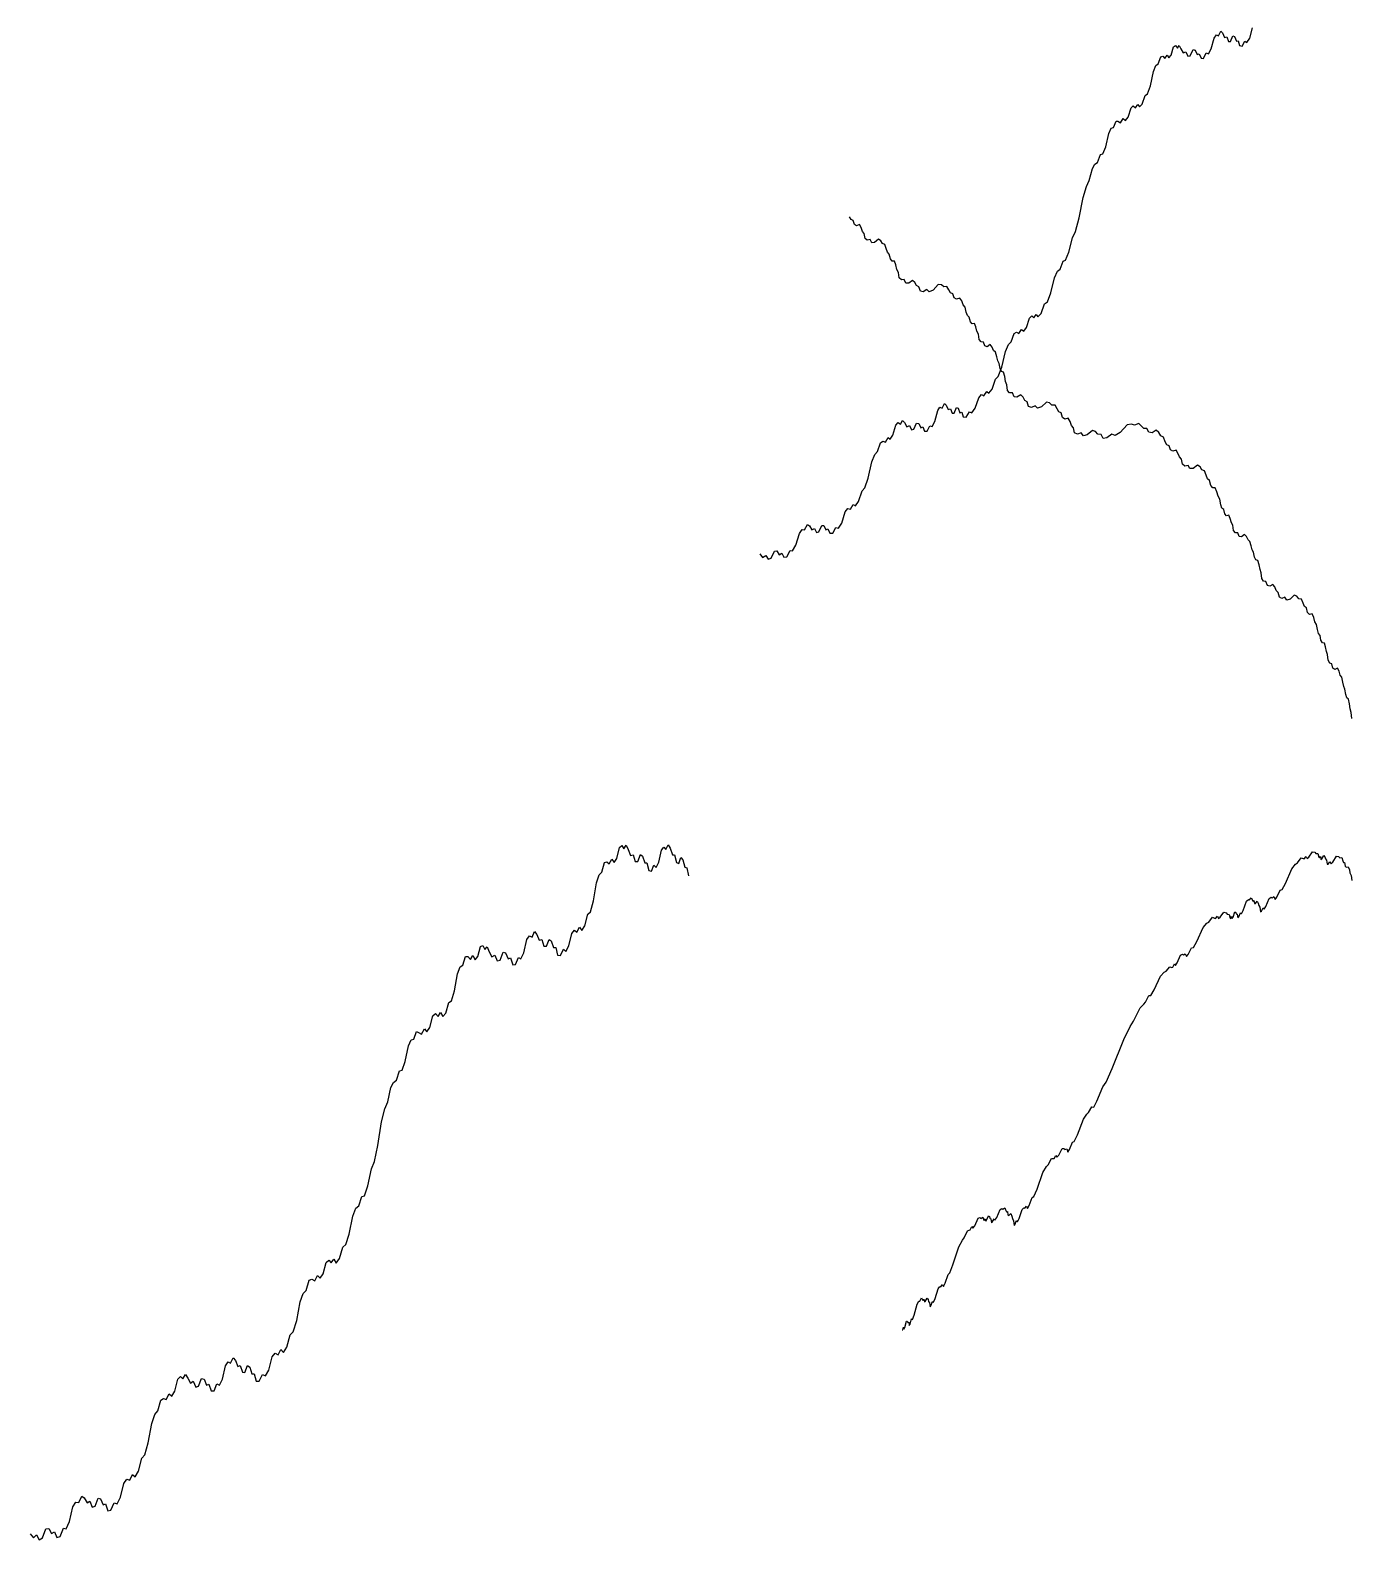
# Model space of a CAD drawing. Header units: metres. Extents: x 0 to 1, y 0 to 1.
# Drawn here: x 0.8614 to 1, y 0.3421 to 0.5005 of the extents above; entities that cross this region are included whole.
import ezdxf

# ---------------------------------------------------------------- set-up
doc = ezdxf.new("R2010")
doc.units = ezdxf.units.M

msp = doc.modelspace()

# ---------------------------------------------------------------- linework, layer by layer
at = {"layer": '2', "color": 0}
for p, q in [((0.989291, 0.499706), (0.989597, 0.500781)), ((0.985247, 0.49858), (0.985554, 0.499715)), ((0.985554, 0.499715), (0.985794, 0.500063)), ((0.985794, 0.500063), (0.986019, 0.499953)), ((0.986019, 0.499953), (0.986259, 0.500431)), ((0.986259, 0.500431), (0.986448, 0.500263)), ((0.986448, 0.500263), (0.986658, 0.499776)), ((0.986658, 0.499776), (0.986883, 0.499851)), ((0.986883, 0.499851), (0.987059, 0.499365)), ((0.987059, 0.499365), (0.987284, 0.499368)), ((0.987284, 0.499368), (0.987525, 0.499966)), ((0.987525, 0.499966), (0.987713, 0.499892)), ((0.987713, 0.499892), (0.98789, 0.499389)), ((0.98789, 0.499389), (0.988079, 0.499445)), ((0.988079, 0.499445), (0.988227, 0.498946)), ((0.988494, 0.498875), (0.98878, 0.499394)), ((0.98878, 0.499394), (0.989005, 0.499258)), ((0.989005, 0.499258), (0.989291, 0.499706)), ((0.979704, 0.497004), (0.979961, 0.497766)), ((0.979961, 0.497766), (0.980164, 0.497821)), ((0.980164, 0.497821), (0.980388, 0.497583)), ((0.980388, 0.497583), (0.980629, 0.497923)), ((0.980629, 0.497923), (0.980818, 0.497646)), ((0.980818, 0.497646), (0.981058, 0.497914)), ((0.981058, 0.497914), (0.981316, 0.498797)), ((0.981316, 0.498797), (0.981518, 0.498946)), ((0.981518, 0.498946), (0.981707, 0.498651)), ((0.981707, 0.498651), (0.981909, 0.498931)), ((0.981909, 0.498931), (0.982068, 0.498606)), ((0.982068, 0.498606), (0.982318, 0.498158)), ((0.982318, 0.498158), (0.982585, 0.498273)), ((0.982585, 0.498273), (0.982795, 0.497819)), ((0.982795, 0.497819), (0.983062, 0.497862)), ((0.983062, 0.497862), (0.983348, 0.498504)), ((0.983348, 0.498504), (0.983573, 0.498464)), ((0.983573, 0.498464), (0.983782, 0.497993)), ((0.983782, 0.497993), (0.984007, 0.498083)), ((0.984007, 0.498083), (0.984184, 0.49761)), ((0.984184, 0.49761), (0.984451, 0.497592)), ((0.984451, 0.497592), (0.984737, 0.498168)), ((0.984737, 0.498168), (0.984961, 0.498076)), ((0.984961, 0.498076), (0.985247, 0.49858)), ((0.988227, 0.498946), (0.988494, 0.498875)), ((0.978878, 0.494719), (0.979206, 0.496216)), ((0.979206, 0.496216), (0.979463, 0.496848)), ((0.979463, 0.496848), (0.979704, 0.497004)), ((0.978572, 0.493877), (0.978878, 0.494719)), ((0.97731, 0.4924), (0.97755, 0.492756)), ((0.97755, 0.492756), (0.977739, 0.492491)), ((0.977739, 0.492491), (0.978025, 0.492789)), ((0.978025, 0.492789), (0.978331, 0.493703)), ((0.978331, 0.493703), (0.978572, 0.493877)), ((0.975741, 0.490834), (0.976027, 0.491264)), ((0.976027, 0.491264), (0.976252, 0.491059)), ((0.976252, 0.491059), (0.976538, 0.491418)), ((0.976538, 0.491418), (0.976844, 0.492398)), ((0.976844, 0.492398), (0.977085, 0.492623)), ((0.977085, 0.492623), (0.97731, 0.4924)), ((0.974188, 0.488319), (0.974516, 0.489705)), ((0.974516, 0.489705), (0.974774, 0.49025)), ((0.974774, 0.49025), (0.975014, 0.490325)), ((0.975014, 0.490325), (0.975272, 0.491001)), ((0.975272, 0.491001), (0.975474, 0.490987)), ((0.975474, 0.490987), (0.975741, 0.490834)), ((0.973882, 0.487579), (0.974188, 0.488319)), ((0.972792, 0.486024), (0.973049, 0.486475)), ((0.973049, 0.486475), (0.973335, 0.486676)), ((0.973335, 0.486676), (0.973642, 0.487487)), ((0.973642, 0.487487), (0.973882, 0.487579)), ((0.972464, 0.484758), (0.972792, 0.486024)), ((0.97183, 0.482995), (0.972158, 0.484131)), ((0.972158, 0.484131), (0.972464, 0.484758)), ((0.971412, 0.480856), (0.97183, 0.482995)), ((0.947487, 0.480675), (0.947325, 0.480978)), ((0.947706, 0.480589), (0.947487, 0.480675)), ((0.94784, 0.48015), (0.947706, 0.480589)), ((0.948059, 0.480011), (0.94784, 0.48015)), ((0.948354, 0.480146), (0.948059, 0.480011)), ((0.948536, 0.479843), (0.948354, 0.480146)), ((0.971022, 0.479415), (0.971412, 0.480856)), ((0.94867, 0.479437), (0.948536, 0.479843)), ((0.948852, 0.479213), (0.94867, 0.479437)), ((0.948964, 0.47869), (0.948852, 0.479213)), ((0.949182, 0.478507), (0.948964, 0.47869)), ((0.949478, 0.478585), (0.949182, 0.478507)), ((0.949659, 0.478247), (0.949478, 0.478585)), ((0.950353, 0.478627), (0.949954, 0.478271)), ((0.950598, 0.47846), (0.950353, 0.478627)), ((0.950779, 0.478155), (0.950598, 0.47846)), ((0.970326, 0.477257), (0.970716, 0.47877)), ((0.970716, 0.47877), (0.971022, 0.479415)), ((0.949954, 0.478271), (0.949659, 0.478247)), ((0.951025, 0.478067), (0.950779, 0.478155)), ((0.951175, 0.477627), (0.951025, 0.478067)), ((0.95131, 0.477246), (0.951175, 0.477627)), ((0.951491, 0.477057), (0.95131, 0.477246)), ((0.951603, 0.476554), (0.951491, 0.477057)), ((0.969962, 0.476399), (0.970326, 0.477257)), ((0.951785, 0.476311), (0.951603, 0.476554)), ((0.95203, 0.476306), (0.951785, 0.476311)), ((0.95218, 0.475917), (0.95203, 0.476306)), ((0.952292, 0.475447), (0.95218, 0.475917)), ((0.952443, 0.475137), (0.952292, 0.475447)), ((0.969129, 0.47525), (0.969415, 0.475467)), ((0.969415, 0.475467), (0.969722, 0.476294)), ((0.969722, 0.476294), (0.969962, 0.476399)), ((0.952535, 0.474561), (0.952443, 0.475137)), ((0.952754, 0.474345), (0.952535, 0.474561)), ((0.953049, 0.474377), (0.952754, 0.474345)), ((0.953231, 0.474012), (0.953049, 0.474377)), ((0.953526, 0.47399), (0.953231, 0.474012)), ((0.953924, 0.474286), (0.953526, 0.47399)), ((0.95417, 0.474081), (0.953924, 0.474286)), ((0.954351, 0.473748), (0.95417, 0.474081)), ((0.954596, 0.473622), (0.954351, 0.473748)), ((0.956622, 0.473849), (0.956084, 0.473277)), ((0.956952, 0.473815), (0.956622, 0.473849)), ((0.957197, 0.473608), (0.956952, 0.473815)), ((0.968433, 0.472975), (0.968823, 0.474554)), ((0.968823, 0.474554), (0.969129, 0.47525)), ((0.954747, 0.473159), (0.954596, 0.473622)), ((0.955042, 0.473095), (0.954747, 0.473159)), ((0.95544, 0.473333), (0.955042, 0.473095)), ((0.955685, 0.473093), (0.95544, 0.473333)), ((0.956084, 0.473277), (0.955685, 0.473093)), ((0.957528, 0.473652), (0.957197, 0.473608)), ((0.957731, 0.473294), (0.957528, 0.473652)), ((0.957913, 0.472986), (0.957731, 0.473294)), ((0.958158, 0.472895), (0.957913, 0.472986)), ((0.958309, 0.472453), (0.958158, 0.472895)), ((0.958554, 0.472308), (0.958309, 0.472453)), ((0.958884, 0.472436), (0.958554, 0.472308)), ((0.959088, 0.472129), (0.958884, 0.472436)), ((0.959238, 0.471719), (0.959088, 0.472129)), ((0.968069, 0.472056), (0.968433, 0.472975)), ((0.959442, 0.471491), (0.959238, 0.471719)), ((0.959567, 0.470964), (0.959442, 0.471491)), ((0.959701, 0.470604), (0.959567, 0.470964)), ((0.959883, 0.470442), (0.959701, 0.470604)), ((0.966184, 0.470325), (0.966424, 0.470562)), ((0.966424, 0.470562), (0.966649, 0.47035)), ((0.966649, 0.47035), (0.966889, 0.470717)), ((0.966889, 0.470717), (0.967078, 0.470462)), ((0.967078, 0.470462), (0.967419, 0.470832)), ((0.967419, 0.470832), (0.967783, 0.471822)), ((0.967783, 0.471822), (0.968069, 0.472056)), ((0.959995, 0.469956), (0.959883, 0.470442)), ((0.960176, 0.469739), (0.959995, 0.469956)), ((0.960421, 0.469771), (0.960176, 0.469739)), ((0.960572, 0.469405), (0.960421, 0.469771)), ((0.960684, 0.468952), (0.960572, 0.469405)), ((0.960834, 0.468664), (0.960684, 0.468952)), ((0.965081, 0.468708), (0.965367, 0.469153)), ((0.965367, 0.469153), (0.965591, 0.468958)), ((0.965591, 0.468958), (0.965877, 0.469331)), ((0.965877, 0.469331), (0.966184, 0.470325)), ((0.960927, 0.468102), (0.960834, 0.468664)), ((0.961109, 0.467842), (0.960927, 0.468102)), ((0.961354, 0.467817), (0.961109, 0.467842)), ((0.961504, 0.467415), (0.961354, 0.467817)), ((0.961749, 0.467336), (0.961504, 0.467415)), ((0.96208, 0.467553), (0.961749, 0.467336)), ((0.962284, 0.4673), (0.96208, 0.467553)), ((0.963674, 0.466827), (0.963981, 0.467571)), ((0.963981, 0.467571), (0.964267, 0.467832)), ((0.964267, 0.467832), (0.964573, 0.468706)), ((0.964573, 0.468706), (0.964814, 0.468849)), ((0.964814, 0.468849), (0.965081, 0.468708)), ((0.962434, 0.466931), (0.962284, 0.4673)), ((0.962638, 0.466757), (0.962434, 0.466931)), ((0.962763, 0.466264), (0.962638, 0.466757)), ((0.962874, 0.465836), (0.962763, 0.466264)), ((0.963025, 0.465583), (0.962874, 0.465836)), ((0.963285, 0.465188), (0.963674, 0.466827)), ((0.962634, 0.463934), (0.96292, 0.464212)), ((0.96292, 0.464212), (0.963285, 0.465188)), ((0.963118, 0.465042), (0.963025, 0.465583)), ((0.963268, 0.464735), (0.963118, 0.465042)), ((0.963472, 0.464644), (0.963268, 0.464735)), ((0.963597, 0.464203), (0.963472, 0.464644)), ((0.96369, 0.463694), (0.963597, 0.464203)), ((0.961419, 0.462186), (0.961705, 0.462647)), ((0.961705, 0.462647), (0.96193, 0.462465)), ((0.96193, 0.462465), (0.96227, 0.462887)), ((0.96227, 0.462887), (0.962634, 0.463934)), ((0.963815, 0.463331), (0.96369, 0.463694)), ((0.963892, 0.462722), (0.963815, 0.463331)), ((0.96411, 0.462479), (0.963892, 0.462722)), ((0.957028, 0.460885), (0.957269, 0.461374)), ((0.957269, 0.461374), (0.957458, 0.461214)), ((0.957458, 0.461214), (0.957667, 0.460737)), ((0.960502, 0.460869), (0.960866, 0.461982)), ((0.960866, 0.461982), (0.961152, 0.462312)), ((0.961152, 0.462312), (0.961419, 0.462186)), ((0.964406, 0.462477), (0.96411, 0.462479)), ((0.964587, 0.462089), (0.964406, 0.462477)), ((0.964882, 0.462032), (0.964587, 0.462089)), ((0.965281, 0.46228), (0.964882, 0.462032)), ((0.965526, 0.462046), (0.965281, 0.46228)), ((0.965707, 0.461691), (0.965526, 0.462046)), ((0.965952, 0.461535), (0.965707, 0.461691)), ((0.966103, 0.461054), (0.965952, 0.461535)), ((0.966398, 0.460955), (0.966103, 0.461054)), ((0.966797, 0.461144), (0.966398, 0.460955)), ((0.967042, 0.460875), (0.966797, 0.461144)), ((0.96744, 0.461011), (0.967042, 0.460875)), ((0.967978, 0.461518), (0.96744, 0.461011)), ((0.968309, 0.461444), (0.967978, 0.461518)), ((0.968554, 0.461208), (0.968309, 0.461444)), ((0.968884, 0.461213), (0.968554, 0.461208)), ((0.969088, 0.46083), (0.968884, 0.461213)), ((0.952648, 0.459189), (0.952888, 0.459591)), ((0.952888, 0.459591), (0.953077, 0.459363)), ((0.955971, 0.458961), (0.956257, 0.459478)), ((0.956257, 0.459478), (0.956563, 0.460627)), ((0.956563, 0.460627), (0.956804, 0.460985)), ((0.956804, 0.460985), (0.957028, 0.460885)), ((0.957667, 0.460737), (0.957892, 0.460821)), ((0.957892, 0.460821), (0.958069, 0.460343)), ((0.958069, 0.460343), (0.958293, 0.460356)), ((0.958293, 0.460356), (0.958534, 0.460965)), ((0.958534, 0.460965), (0.958723, 0.460899)), ((0.958723, 0.460899), (0.958899, 0.460404)), ((0.958899, 0.460404), (0.959088, 0.460469)), ((0.959088, 0.460469), (0.959236, 0.459976)), ((0.959236, 0.459976), (0.959554, 0.459938)), ((0.959554, 0.459938), (0.959894, 0.460493)), ((0.959894, 0.460493), (0.960162, 0.460385)), ((0.960162, 0.460385), (0.960502, 0.460869)), ((0.969269, 0.4605), (0.969088, 0.46083)), ((0.969514, 0.460379), (0.969269, 0.4605)), ((0.969665, 0.459919), (0.969514, 0.460379)), ((0.96991, 0.459745), (0.969665, 0.459919)), ((0.970241, 0.459833), (0.96991, 0.459745)), ((0.970444, 0.459501), (0.970241, 0.459833)), ((0.970595, 0.459074), (0.970444, 0.459501)), ((0.95159, 0.457646), (0.951876, 0.45806)), ((0.951876, 0.45806), (0.952183, 0.459098)), ((0.952183, 0.459098), (0.952423, 0.45937)), ((0.952423, 0.45937), (0.952648, 0.459189)), ((0.953077, 0.459363), (0.953327, 0.458925)), ((0.953327, 0.458925), (0.953594, 0.459052)), ((0.953594, 0.459052), (0.953804, 0.458608)), ((0.953804, 0.458608), (0.954071, 0.458663)), ((0.954071, 0.458663), (0.954357, 0.459317)), ((0.954357, 0.459317), (0.954582, 0.459287)), ((0.954582, 0.459287), (0.954792, 0.458825)), ((0.954792, 0.458825), (0.955016, 0.458926)), ((0.955016, 0.458926), (0.955193, 0.458461)), ((0.955193, 0.458461), (0.95546, 0.458454)), ((0.95546, 0.458454), (0.955746, 0.459043)), ((0.955746, 0.459043), (0.955971, 0.458961)), ((0.970798, 0.458821), (0.970595, 0.459074)), ((0.970923, 0.458279), (0.970798, 0.458821)), ((0.971218, 0.458146), (0.970923, 0.458279)), ((0.971617, 0.458291), (0.971218, 0.458146)), ((0.971862, 0.457994), (0.971617, 0.458291)), ((0.97226, 0.458084), (0.971862, 0.457994)), ((0.972798, 0.458531), (0.97226, 0.458084)), ((0.973129, 0.458419), (0.972798, 0.458531)), ((0.973374, 0.458155), (0.973129, 0.458419)), ((0.973704, 0.458122), (0.973374, 0.458155)), ((0.973908, 0.457716), (0.973704, 0.458122)), ((0.974844, 0.458153), (0.974306, 0.457764)), ((0.975175, 0.458006), (0.974844, 0.458153)), ((0.975712, 0.458341), (0.975175, 0.458006)), ((0.976438, 0.459117), (0.975712, 0.458341)), ((0.976884, 0.459208), (0.976438, 0.459117)), ((0.977215, 0.459094), (0.976884, 0.459208)), ((0.977661, 0.459264), (0.977215, 0.459094)), ((0.977936, 0.458982), (0.977661, 0.459264)), ((0.978181, 0.458743), (0.977936, 0.458982)), ((0.978511, 0.458745), (0.978181, 0.458743)), ((0.978715, 0.45836), (0.978511, 0.458745)), ((0.979045, 0.458308), (0.978715, 0.45836)), ((0.979492, 0.458562), (0.979045, 0.458308)), ((0.979766, 0.458332), (0.979492, 0.458562)), ((0.97997, 0.457979), (0.979766, 0.458332)), ((0.980244, 0.457828), (0.97997, 0.457979)), ((0.94998, 0.45603), (0.950266, 0.456332)), ((0.950266, 0.456332), (0.950572, 0.45725)), ((0.950572, 0.45725), (0.950813, 0.457427)), ((0.950813, 0.457427), (0.95108, 0.457324)), ((0.95108, 0.457324), (0.951366, 0.457809)), ((0.951366, 0.457809), (0.95159, 0.457646)), ((0.974306, 0.457764), (0.973908, 0.457716)), ((0.980413, 0.457349), (0.980244, 0.457828)), ((0.980594, 0.457039), (0.980413, 0.457349)), ((0.980839, 0.456946), (0.980594, 0.457039)), ((0.98099, 0.456502), (0.980839, 0.456946)), ((0.981235, 0.456355), (0.98099, 0.456502)), ((0.981566, 0.45648), (0.981235, 0.456355)), ((0.981769, 0.456171), (0.981566, 0.45648)), ((0.949284, 0.453548), (0.949673, 0.455243)), ((0.949673, 0.455243), (0.94998, 0.45603)), ((0.98192, 0.45576), (0.981769, 0.456171)), ((0.982123, 0.455529), (0.98192, 0.45576)), ((0.982248, 0.455002), (0.982123, 0.455529)), ((0.982493, 0.454812), (0.982248, 0.455002)), ((0.982824, 0.454879), (0.982493, 0.454812)), ((0.983028, 0.454535), (0.982824, 0.454879)), ((0.983805, 0.45489), (0.983358, 0.454548)), ((0.984079, 0.454714), (0.983805, 0.45489)), ((0.984282, 0.454403), (0.984079, 0.454714)), ((0.948919, 0.45252), (0.949284, 0.453548)), ((0.983358, 0.454548), (0.983028, 0.454535)), ((0.984557, 0.454306), (0.984282, 0.454403)), ((0.984726, 0.45386), (0.984557, 0.454306)), ((0.984876, 0.453475), (0.984726, 0.45386)), ((0.98508, 0.453279), (0.984876, 0.453475)), ((0.985205, 0.452773), (0.98508, 0.453279)), ((0.948269, 0.451102), (0.948633, 0.452201)), ((0.948633, 0.452201), (0.948919, 0.45252)), ((0.985408, 0.452523), (0.985205, 0.452773)), ((0.985683, 0.452509), (0.985408, 0.452523)), ((0.985852, 0.452115), (0.985683, 0.452509)), ((0.985977, 0.451641), (0.985852, 0.452115)), ((0.986145, 0.451326), (0.985977, 0.451641)), ((0.946501, 0.448832), (0.946865, 0.449997)), ((0.946865, 0.449997), (0.947151, 0.450368)), ((0.947151, 0.450368), (0.947418, 0.45028)), ((0.947418, 0.45028), (0.947704, 0.450782)), ((0.947704, 0.450782), (0.947929, 0.450632)), ((0.947929, 0.450632), (0.948269, 0.451102)), ((0.986249, 0.450746), (0.986145, 0.451326)), ((0.986384, 0.450401), (0.986249, 0.450746)), ((0.986565, 0.45026), (0.986384, 0.450401)), ((0.986677, 0.449788), (0.986565, 0.45026)), ((0.942609, 0.448116), (0.942895, 0.448665)), ((0.942895, 0.448665), (0.94312, 0.448552)), ((0.94312, 0.448552), (0.94337, 0.448127)), ((0.944114, 0.447903), (0.9444, 0.448572)), ((0.9444, 0.448572), (0.944624, 0.448554)), ((0.944624, 0.448554), (0.944834, 0.448103)), ((0.945553, 0.447767), (0.945893, 0.44837)), ((0.945893, 0.44837), (0.946161, 0.4483)), ((0.946161, 0.4483), (0.946501, 0.448832)), ((0.986859, 0.449593), (0.986677, 0.449788)), ((0.987104, 0.449653), (0.986859, 0.449593)), ((0.987254, 0.449305), (0.987104, 0.449653)), ((0.987366, 0.448865), (0.987254, 0.449305)), ((0.987517, 0.448595), (0.987366, 0.448865)), ((0.987609, 0.448043), (0.987517, 0.448595)), ((0.941692, 0.446515), (0.942056, 0.447741)), ((0.942056, 0.447741), (0.942342, 0.448159)), ((0.942342, 0.448159), (0.942609, 0.448116)), ((0.94337, 0.448127), (0.943637, 0.448268)), ((0.943637, 0.448268), (0.943847, 0.447834)), ((0.943847, 0.447834), (0.944114, 0.447903)), ((0.944834, 0.448103), (0.945059, 0.448215)), ((0.945059, 0.448215), (0.945235, 0.447759)), ((0.945235, 0.447759), (0.945553, 0.447767)), ((0.987791, 0.447805), (0.987609, 0.448043)), ((0.988036, 0.447809), (0.987791, 0.447805)), ((0.988187, 0.447425), (0.988036, 0.447809)), ((0.988432, 0.447374), (0.988187, 0.447425)), ((0.988762, 0.44763), (0.988432, 0.447374)), ((0.988966, 0.447401), (0.988762, 0.44763)), ((0.989117, 0.44705), (0.988966, 0.447401)), ((0.98932, 0.446899), (0.989117, 0.44705)), ((0.989445, 0.446421), (0.98932, 0.446899)), ((0.937911, 0.445604), (0.938207, 0.445229)), ((0.938207, 0.445229), (0.938525, 0.445423)), ((0.938525, 0.445423), (0.938775, 0.445031)), ((0.939093, 0.445153), (0.939433, 0.445879)), ((0.939433, 0.445879), (0.9397, 0.445905)), ((0.9397, 0.445905), (0.939949, 0.445496)), ((0.939949, 0.445496), (0.940217, 0.445653)), ((0.940217, 0.445653), (0.940426, 0.445232)), ((0.940426, 0.445232), (0.940744, 0.445292)), ((0.940744, 0.445292), (0.941084, 0.445952)), ((0.941084, 0.445952), (0.941352, 0.445927)), ((0.941352, 0.445927), (0.941692, 0.446515)), ((0.989557, 0.446007), (0.989445, 0.446421)), ((0.989707, 0.445771), (0.989557, 0.446007)), ((0.9898, 0.445241), (0.989707, 0.445771)), ((0.989951, 0.444951), (0.9898, 0.445241)), ((0.938775, 0.445031), (0.939093, 0.445153)), ((0.990154, 0.444885), (0.989951, 0.444951)), ((0.990279, 0.444458), (0.990154, 0.444885)), ((0.990372, 0.44396), (0.990279, 0.444458)), ((0.990497, 0.443612), (0.990372, 0.44396)), ((0.990574, 0.443012), (0.990497, 0.443612)), ((0.990756, 0.44274), (0.990574, 0.443012)), ((0.991001, 0.442699), (0.990756, 0.44274)), ((0.991151, 0.442287), (0.991001, 0.442699)), ((0.991396, 0.442191), (0.991151, 0.442287)), ((0.991727, 0.442386), (0.991396, 0.442191)), ((0.99193, 0.442119), (0.991727, 0.442386)), ((0.992081, 0.44174), (0.99193, 0.442119)), ((0.992284, 0.441553), (0.992081, 0.44174)), ((0.99241, 0.441051), (0.992284, 0.441553)), ((0.992655, 0.440913), (0.99241, 0.441051)), ((0.992985, 0.44105), (0.992655, 0.440913)), ((0.993189, 0.440748), (0.992985, 0.44105)), ((0.993519, 0.440831), (0.993189, 0.440748)), ((0.993966, 0.441268), (0.993519, 0.440831)), ((0.99424, 0.44115), (0.993966, 0.441268)), ((0.994444, 0.440881), (0.99424, 0.44115)), ((0.994718, 0.440842), (0.994444, 0.440881)), ((0.994887, 0.440432), (0.994718, 0.440842)), ((0.995038, 0.440078), (0.994887, 0.440432)), ((0.995241, 0.439925), (0.995038, 0.440078)), ((0.995366, 0.439445), (0.995241, 0.439925)), ((0.995569, 0.439238), (0.995366, 0.439445)), ((0.995844, 0.439283), (0.995569, 0.439238)), ((0.996013, 0.438924), (0.995844, 0.439283)), ((0.996138, 0.438477), (0.996013, 0.438924)), ((0.996307, 0.438197), (0.996138, 0.438477)), ((0.99641, 0.437639), (0.996307, 0.438197)), ((0.996522, 0.437244), (0.99641, 0.437639)), ((0.996673, 0.437036), (0.996522, 0.437244)), ((0.996765, 0.436522), (0.996673, 0.437036)), ((0.996916, 0.43626), (0.996765, 0.436522)), ((0.99712, 0.43623), (0.996916, 0.43626)), ((0.997245, 0.435826), (0.99712, 0.43623)), ((0.997337, 0.435344), (0.997245, 0.435826)), ((0.997462, 0.435019), (0.997337, 0.435344)), ((0.997539, 0.434432), (0.997462, 0.435019)), ((0.99769, 0.434127), (0.997539, 0.434432)), ((0.997893, 0.43404), (0.99769, 0.434127)), ((0.998019, 0.4336), (0.997893, 0.43404)), ((0.998222, 0.433459), (0.998019, 0.4336)), ((0.998496, 0.433592), (0.998222, 0.433459)), ((0.998665, 0.433288), (0.998496, 0.433592)), ((0.99879, 0.432881), (0.998665, 0.433288)), ((0.998959, 0.432656), (0.99879, 0.432881)), ((0.999063, 0.432131), (0.998959, 0.432656)), ((0.999156, 0.431675), (0.999063, 0.432131)), ((0.999281, 0.431384), (0.999156, 0.431675)), ((0.999358, 0.430819), (0.999281, 0.431384)), ((0.999483, 0.430474), (0.999358, 0.430819)), ((0.999652, 0.430332), (0.999483, 0.430474)), ((0.999755, 0.429859), (0.999652, 0.430332)), ((0.999832, 0.429327), (0.999755, 0.429859)), ((0.999936, 0.428932), (0.999832, 0.429327)), ((1, 0.428304), (0.999936, 0.428932)), ((0.928063, 0.414585), (0.928303, 0.415067)), ((0.928303, 0.415067), (0.928508, 0.414699)), ((0.922121, 0.413058), (0.922393, 0.413567)), ((0.922393, 0.413567), (0.922626, 0.413221)), ((0.922626, 0.413221), (0.922898, 0.413632)), ((0.922898, 0.413632), (0.923179, 0.414787)), ((0.923179, 0.414787), (0.923419, 0.414992)), ((0.923419, 0.414992), (0.923652, 0.414645)), ((0.923652, 0.414645), (0.923892, 0.415016)), ((0.923892, 0.415016), (0.924097, 0.414553)), ((0.924097, 0.414553), (0.924353, 0.413932)), ((0.924353, 0.413932), (0.924617, 0.414021)), ((0.924617, 0.414021), (0.924842, 0.413316)), ((0.925106, 0.413308), (0.925378, 0.41403)), ((0.925378, 0.41403), (0.925611, 0.413865)), ((0.925611, 0.413865), (0.925836, 0.413159)), ((0.927309, 0.413223), (0.92759, 0.414507)), ((0.92759, 0.414507), (0.92783, 0.414824)), ((0.92783, 0.414824), (0.928063, 0.414585)), ((0.928508, 0.414699), (0.928734, 0.413992)), ((0.928734, 0.413992), (0.928966, 0.413993)), ((0.928966, 0.413993), (0.929165, 0.413212)), ((0.929398, 0.413115), (0.929638, 0.413745)), ((0.929638, 0.413745), (0.929843, 0.413502)), ((0.929843, 0.413502), (0.930042, 0.412721)), ((0.994301, 0.413158), (0.994684, 0.41369)), ((0.994684, 0.41369), (0.994899, 0.413625)), ((0.994899, 0.413625), (0.995002, 0.413602)), ((0.995002, 0.413602), (0.9952, 0.41384)), ((0.9952, 0.41384), (0.995311, 0.41361)), ((0.995311, 0.41361), (0.995509, 0.413759)), ((0.995509, 0.413759), (0.995893, 0.414332)), ((0.995893, 0.414332), (0.996108, 0.41429)), ((0.996108, 0.41429), (0.996219, 0.41414)), ((0.996219, 0.41414), (0.996435, 0.414132)), ((0.996435, 0.414132), (0.996556, 0.413764)), ((0.996556, 0.413764), (0.996609, 0.413686)), ((0.996609, 0.413686), (0.996711, 0.41382)), ((0.996711, 0.41382), (0.996769, 0.413532)), ((0.996769, 0.413532), (0.996871, 0.413576)), ((0.996871, 0.413576), (0.99707, 0.413946)), ((0.99707, 0.413946), (0.997181, 0.413791)), ((0.997181, 0.413791), (0.997239, 0.413581)), ((0.997239, 0.413581), (0.99735, 0.41346)), ((0.998023, 0.413241), (0.998406, 0.413862)), ((0.998406, 0.413862), (0.998621, 0.413848)), ((0.998621, 0.413848), (0.998733, 0.413712)), ((0.998733, 0.413712), (0.998948, 0.413732)), ((0.998948, 0.413732), (0.999069, 0.41338)), ((0.920782, 0.411075), (0.921063, 0.411916)), ((0.921063, 0.411916), (0.921336, 0.412185)), ((0.921336, 0.412185), (0.921617, 0.413193)), ((0.921617, 0.413193), (0.921857, 0.413272)), ((0.921857, 0.413272), (0.922121, 0.413058)), ((0.924842, 0.413316), (0.925106, 0.413308)), ((0.925836, 0.413159), (0.926069, 0.41316)), ((0.926069, 0.41316), (0.926268, 0.41238)), ((0.926268, 0.41238), (0.926531, 0.412289)), ((0.926531, 0.412289), (0.926804, 0.412924)), ((0.926804, 0.412924), (0.927036, 0.412685)), ((0.927036, 0.412685), (0.927309, 0.413223)), ((0.929165, 0.413212), (0.929398, 0.413115)), ((0.930042, 0.412721), (0.930247, 0.412644)), ((0.930247, 0.412644), (0.930423, 0.411797)), ((0.993037, 0.411), (0.993719, 0.412532)), ((0.993719, 0.412532), (0.994102, 0.41303)), ((0.994102, 0.41303), (0.994301, 0.413158)), ((0.99735, 0.41346), (0.997413, 0.413029)), ((0.997413, 0.413029), (0.997515, 0.413018)), ((0.997515, 0.413018), (0.997713, 0.413281)), ((0.997713, 0.413281), (0.997825, 0.413066)), ((0.997825, 0.413066), (0.998023, 0.413241)), ((0.999069, 0.41338), (0.999127, 0.413219)), ((0.999127, 0.413219), (0.999238, 0.413192)), ((0.999238, 0.413192), (0.999301, 0.412814)), ((0.999301, 0.412814), (0.999412, 0.412699)), ((0.999412, 0.412699), (0.999627, 0.41276)), ((0.999627, 0.41276), (0.999748, 0.41243)), ((0.999748, 0.41243), (0.999811, 0.412131)), ((0.999811, 0.412131), (0.999932, 0.411836)), ((0.920453, 0.409176), (0.920782, 0.411075)), ((0.992486, 0.410305), (0.992685, 0.410355)), ((0.992685, 0.410355), (0.993037, 0.411)), ((0.999932, 0.411836), (1, 0.411306)), ((0.920134, 0.408044), (0.920453, 0.409176)), ((0.988607, 0.408177), (0.988959, 0.409146)), ((0.988959, 0.409146), (0.989158, 0.409328)), ((0.989158, 0.409328), (0.98926, 0.409292)), ((0.98926, 0.409292), (0.989458, 0.409508)), ((0.989458, 0.409508), (0.98957, 0.409265)), ((0.98957, 0.409265), (0.989623, 0.409157)), ((0.989623, 0.409157), (0.989725, 0.409232)), ((0.989725, 0.409232), (0.989783, 0.40891)), ((0.989783, 0.40891), (0.989885, 0.408896)), ((0.989885, 0.408896), (0.990084, 0.409152)), ((0.990084, 0.409152), (0.990195, 0.408933)), ((0.990195, 0.408933), (0.990253, 0.40869)), ((0.990988, 0.408599), (0.991341, 0.40944)), ((0.991341, 0.40944), (0.991539, 0.40955)), ((0.991539, 0.40955), (0.991642, 0.409477)), ((0.991642, 0.409477), (0.99184, 0.409621)), ((0.99184, 0.409621), (0.991951, 0.409338)), ((0.991951, 0.409338), (0.992134, 0.409571)), ((0.992134, 0.409571), (0.992486, 0.410305)), ((0.919543, 0.406544), (0.919862, 0.407774)), ((0.919862, 0.407774), (0.920134, 0.408044)), ((0.985001, 0.406957), (0.985384, 0.407456)), ((0.985384, 0.407456), (0.9856, 0.407373)), ((0.9856, 0.407373), (0.985702, 0.40734)), ((0.985702, 0.40734), (0.9859, 0.407561)), ((0.9859, 0.407561), (0.986012, 0.407322)), ((0.986012, 0.407322), (0.98621, 0.407454)), ((0.98621, 0.407454), (0.986593, 0.407993)), ((0.986593, 0.407993), (0.986808, 0.407933)), ((0.986808, 0.407933), (0.98692, 0.407773)), ((0.98692, 0.407773), (0.987135, 0.407746)), ((0.987135, 0.407746), (0.987256, 0.407368)), ((0.987256, 0.407368), (0.987305, 0.407339)), ((0.987305, 0.407339), (0.987399, 0.407565)), ((0.987399, 0.407565), (0.987452, 0.407329)), ((0.987452, 0.407329), (0.987547, 0.407467)), ((0.987547, 0.407467), (0.987729, 0.408017)), ((0.987729, 0.408017), (0.987832, 0.407963)), ((0.987832, 0.407963), (0.987885, 0.407805)), ((0.987885, 0.407805), (0.987987, 0.407785)), ((0.987987, 0.407785), (0.988045, 0.40741)), ((0.988045, 0.40741), (0.988139, 0.407493)), ((0.988139, 0.407493), (0.988322, 0.407936)), ((0.988322, 0.407936), (0.988424, 0.407822)), ((0.988424, 0.407822), (0.988607, 0.408177)), ((0.990253, 0.40869), (0.990364, 0.408505)), ((0.990364, 0.408505), (0.990427, 0.408037)), ((0.990427, 0.408037), (0.990521, 0.408086)), ((0.990521, 0.408086), (0.990703, 0.408463)), ((0.990703, 0.408463), (0.990806, 0.408311)), ((0.990806, 0.408311), (0.990988, 0.408599)), ((0.91402, 0.405375), (0.914292, 0.40595)), ((0.914292, 0.40595), (0.914525, 0.405659)), ((0.914525, 0.405659), (0.91478, 0.40504)), ((0.917875, 0.40445), (0.918194, 0.405766)), ((0.918194, 0.405766), (0.918466, 0.40611)), ((0.918466, 0.40611), (0.91873, 0.405896)), ((0.91873, 0.405896), (0.919002, 0.406406)), ((0.919002, 0.406406), (0.919235, 0.40606)), ((0.919235, 0.40606), (0.919543, 0.406544)), ((0.983738, 0.404909), (0.98442, 0.406382)), ((0.98442, 0.406382), (0.984803, 0.406846)), ((0.984803, 0.406846), (0.985001, 0.406957)), ((0.908325, 0.403323), (0.908606, 0.404379)), ((0.908606, 0.404379), (0.908847, 0.4045)), ((0.908847, 0.4045), (0.909079, 0.404071)), ((0.909079, 0.404071), (0.90932, 0.404358)), ((0.90932, 0.404358), (0.909525, 0.403822)), ((0.913165, 0.403724), (0.913484, 0.405116)), ((0.913484, 0.405116), (0.913756, 0.405525)), ((0.913756, 0.405525), (0.91402, 0.405375)), ((0.91478, 0.40504), (0.915044, 0.405129)), ((0.915044, 0.405129), (0.915269, 0.404425)), ((0.915269, 0.404425), (0.915533, 0.404417)), ((0.915533, 0.404417), (0.915805, 0.405139)), ((0.915805, 0.405139), (0.916038, 0.404975)), ((0.916038, 0.404975), (0.916264, 0.40427)), ((0.916264, 0.40427), (0.916496, 0.404271)), ((0.916496, 0.404271), (0.916695, 0.403492)), ((0.916994, 0.403429), (0.917303, 0.404095)), ((0.917303, 0.404095), (0.917566, 0.403882)), ((0.917566, 0.403882), (0.917875, 0.40445)), ((0.982834, 0.403557), (0.983187, 0.404261)), ((0.983187, 0.404261), (0.983385, 0.404294)), ((0.983385, 0.404294), (0.983738, 0.404909)), ((0.906491, 0.40225), (0.906763, 0.402424)), ((0.906763, 0.402424), (0.907044, 0.403332)), ((0.907044, 0.403332), (0.907284, 0.403328)), ((0.907284, 0.403328), (0.907548, 0.403021)), ((0.907548, 0.403021), (0.90782, 0.403435)), ((0.90782, 0.403435), (0.908053, 0.403007)), ((0.908053, 0.403007), (0.908325, 0.403323)), ((0.909525, 0.403822), (0.909814, 0.4033)), ((0.909814, 0.4033), (0.910113, 0.40349)), ((0.910113, 0.40349), (0.910369, 0.402872)), ((0.910369, 0.402872), (0.910668, 0.402965)), ((0.910668, 0.402965), (0.910977, 0.403791)), ((0.910977, 0.403791), (0.91124, 0.403715)), ((0.91124, 0.403715), (0.911496, 0.403096)), ((0.911496, 0.403096), (0.91176, 0.403186)), ((0.91176, 0.403186), (0.911985, 0.402482)), ((0.911985, 0.402482), (0.912284, 0.402491)), ((0.912284, 0.402491), (0.912593, 0.403231)), ((0.912593, 0.403231), (0.912856, 0.403082)), ((0.912856, 0.403082), (0.913165, 0.403724)), ((0.916695, 0.403492), (0.916994, 0.403429)), ((0.981221, 0.402212), (0.981404, 0.402573)), ((0.981404, 0.402573), (0.981506, 0.402412)), ((0.981506, 0.402412), (0.981689, 0.402685)), ((0.981689, 0.402685), (0.982042, 0.403496)), ((0.982042, 0.403496), (0.98224, 0.403588)), ((0.98224, 0.403588), (0.982342, 0.403506)), ((0.982342, 0.403506), (0.98254, 0.403632)), ((0.98254, 0.403632), (0.982652, 0.40334)), ((0.982652, 0.40334), (0.982834, 0.403557)), ((0.905881, 0.399724), (0.90621, 0.401507)), ((0.90621, 0.401507), (0.906491, 0.40225)), ((0.979265, 0.399842), (0.979947, 0.401266)), ((0.979947, 0.401266), (0.98033, 0.401702)), ((0.98033, 0.401702), (0.980529, 0.401799)), ((0.980529, 0.401799), (0.980912, 0.40227)), ((0.980912, 0.40227), (0.981127, 0.402171)), ((0.981127, 0.402171), (0.981221, 0.402212)), ((0.905562, 0.398703), (0.905881, 0.399724)), ((0.978362, 0.398555), (0.978714, 0.399234)), ((0.978714, 0.399234), (0.978913, 0.399252)), ((0.978913, 0.399252), (0.979265, 0.399842)), ((0.904971, 0.397411), (0.90529, 0.398529)), ((0.90529, 0.398529), (0.905562, 0.398703)), ((0.977114, 0.396554), (0.977796, 0.397937)), ((0.977796, 0.397937), (0.978179, 0.398351)), ((0.978179, 0.398351), (0.978362, 0.398555)), ((0.903303, 0.395902), (0.903621, 0.397106)), ((0.903621, 0.397106), (0.903894, 0.397354)), ((0.903894, 0.397354), (0.904157, 0.397048)), ((0.904157, 0.397048), (0.90443, 0.397462)), ((0.90443, 0.397462), (0.904662, 0.397035)), ((0.904662, 0.397035), (0.904971, 0.397411)), ((0.976761, 0.395985), (0.977114, 0.396554)), ((0.901048, 0.393962), (0.901329, 0.394594)), ((0.901329, 0.394594), (0.901601, 0.394659)), ((0.901601, 0.394659), (0.901882, 0.395457)), ((0.901882, 0.395457), (0.902122, 0.395357)), ((0.902122, 0.395357), (0.902421, 0.39519)), ((0.902421, 0.39519), (0.90273, 0.395747)), ((0.90273, 0.395747), (0.902994, 0.395442)), ((0.902994, 0.395442), (0.903303, 0.395902)), ((0.974866, 0.391589), (0.97608, 0.394636)), ((0.97608, 0.394636), (0.976761, 0.395985)), ((0.900719, 0.392309), (0.901048, 0.393962)), ((0.899809, 0.390356), (0.900128, 0.391348)), ((0.900128, 0.391348), (0.9004, 0.391414)), ((0.9004, 0.391414), (0.900719, 0.392309)), ((0.974239, 0.390159), (0.974866, 0.391589)), ((0.899219, 0.389596), (0.8995, 0.390102)), ((0.8995, 0.390102), (0.899809, 0.390356)), ((0.973886, 0.389669), (0.974239, 0.390159)), ((0.89889, 0.38809), (0.899219, 0.389596)), ((0.972934, 0.387512), (0.973258, 0.388151)), ((0.973258, 0.388151), (0.973886, 0.389669)), ((0.898243, 0.385998), (0.898572, 0.387338)), ((0.898572, 0.387338), (0.89889, 0.38809)), ((0.971848, 0.386259), (0.9722, 0.386809)), ((0.9722, 0.386809), (0.972383, 0.386964)), ((0.972383, 0.386964), (0.972735, 0.387548)), ((0.972735, 0.387548), (0.972934, 0.387512)), ((0.897858, 0.383516), (0.898243, 0.385998)), ((0.97122, 0.384634), (0.971848, 0.386259)), ((0.897485, 0.381818), (0.897858, 0.383516)), ((0.970388, 0.383081), (0.970713, 0.383864)), ((0.970713, 0.383864), (0.970895, 0.38394)), ((0.970895, 0.38394), (0.97122, 0.384634)), ((0.897166, 0.381065), (0.897485, 0.381818)), ((0.968145, 0.381486), (0.968497, 0.382142)), ((0.968497, 0.382142), (0.968696, 0.382147)), ((0.968696, 0.382147), (0.96879, 0.382157)), ((0.96879, 0.382157), (0.968972, 0.382459)), ((0.968972, 0.382459), (0.969075, 0.382266)), ((0.969075, 0.382266), (0.969257, 0.382479)), ((0.969257, 0.382479), (0.96961, 0.383176)), ((0.96961, 0.383176), (0.969808, 0.383204)), ((0.969808, 0.383204), (0.969911, 0.38309)), ((0.969911, 0.38309), (0.970109, 0.383152)), ((0.970109, 0.383152), (0.97022, 0.382823)), ((0.97022, 0.382823), (0.970388, 0.383081)), ((0.896793, 0.37927), (0.897166, 0.381065)), ((0.966982, 0.378918), (0.967609, 0.380672)), ((0.967609, 0.380672), (0.967962, 0.381294)), ((0.967962, 0.381294), (0.968145, 0.381486)), ((0.896432, 0.378238), (0.896793, 0.37927)), ((0.966657, 0.378158), (0.966982, 0.378918)), ((0.895532, 0.376924), (0.895841, 0.377179)), ((0.895841, 0.377179), (0.89616, 0.378171)), ((0.89616, 0.378171), (0.896432, 0.378238)), ((0.965697, 0.376943), (0.96588, 0.37715)), ((0.96588, 0.37715), (0.965982, 0.376904)), ((0.965982, 0.376904), (0.96615, 0.377196)), ((0.96615, 0.377196), (0.966475, 0.378045)), ((0.966475, 0.378045), (0.966657, 0.378158)), ((0.894841, 0.374216), (0.895214, 0.376098)), ((0.895214, 0.376098), (0.895532, 0.376924)), ((0.960445, 0.37509), (0.960798, 0.375873)), ((0.960798, 0.375873), (0.960996, 0.37595)), ((0.960996, 0.37595), (0.961099, 0.375861)), ((0.961099, 0.375861), (0.961297, 0.375971)), ((0.961297, 0.375971), (0.961408, 0.37567)), ((0.961408, 0.37567), (0.961457, 0.375622)), ((0.961457, 0.375622), (0.961552, 0.375812)), ((0.961552, 0.375812), (0.961605, 0.375555)), ((0.961605, 0.375555), (0.961699, 0.375656)), ((0.961699, 0.375656), (0.961881, 0.376135)), ((0.961881, 0.376135), (0.961984, 0.376041)), ((0.961984, 0.376041), (0.962037, 0.375864)), ((0.962037, 0.375864), (0.962139, 0.375803)), ((0.962139, 0.375803), (0.962197, 0.375406)), ((0.962291, 0.375452), (0.962474, 0.375825)), ((0.962474, 0.375825), (0.962576, 0.375671)), ((0.962576, 0.375671), (0.962759, 0.375955)), ((0.962759, 0.375955), (0.963112, 0.376787)), ((0.963112, 0.376787), (0.96331, 0.376892)), ((0.96331, 0.376892), (0.963412, 0.376816)), ((0.963412, 0.376816), (0.96361, 0.376955)), ((0.96361, 0.376955), (0.963722, 0.376669)), ((0.963722, 0.376669), (0.963775, 0.376541)), ((0.963775, 0.376541), (0.963877, 0.376575)), ((0.963877, 0.376575), (0.963935, 0.376231)), ((0.963935, 0.376231), (0.964038, 0.376177)), ((0.964038, 0.376177), (0.964236, 0.376357)), ((0.964236, 0.376357), (0.964347, 0.376094)), ((0.964347, 0.376094), (0.964405, 0.375829)), ((0.964405, 0.375829), (0.964516, 0.3756)), ((0.964516, 0.3756), (0.964579, 0.375109)), ((0.964666, 0.375188), (0.964833, 0.375624)), ((0.964833, 0.375624), (0.964928, 0.375506)), ((0.964928, 0.375506), (0.965096, 0.375853)), ((0.965096, 0.375853), (0.96542, 0.376808)), ((0.96542, 0.376808), (0.965603, 0.376982)), ((0.965603, 0.376982), (0.965697, 0.376943)), ((0.89448, 0.373101), (0.894841, 0.374216)), ((0.959333, 0.373823), (0.959685, 0.374566)), ((0.959685, 0.374566), (0.959884, 0.37462)), ((0.959884, 0.37462), (0.959978, 0.374652)), ((0.959978, 0.374652), (0.96016, 0.375)), ((0.96016, 0.375), (0.960263, 0.374831)), ((0.960263, 0.374831), (0.960445, 0.37509)), ((0.962197, 0.375406), (0.962291, 0.375452)), ((0.964579, 0.375109), (0.964666, 0.375188)), ((0.89381, 0.371632), (0.894171, 0.372845)), ((0.894171, 0.372845), (0.89448, 0.373101)), ((0.95817, 0.37097), (0.958798, 0.372877)), ((0.958798, 0.372877), (0.95915, 0.373586)), ((0.95915, 0.373586), (0.959333, 0.373823)), ((0.8921, 0.370029), (0.892419, 0.371234)), ((0.892419, 0.371234), (0.892691, 0.371482)), ((0.892691, 0.371482), (0.892955, 0.371177)), ((0.892955, 0.371177), (0.893227, 0.371591)), ((0.893227, 0.371591), (0.89346, 0.371164)), ((0.89346, 0.371164), (0.89381, 0.371632)), ((0.957845, 0.37013), (0.95817, 0.37097)), ((0.890329, 0.368302), (0.890648, 0.36936)), ((0.890648, 0.36936), (0.89092, 0.369482)), ((0.89092, 0.369482), (0.891219, 0.369316)), ((0.891219, 0.369316), (0.891528, 0.369873)), ((0.891528, 0.369873), (0.891791, 0.369569)), ((0.891791, 0.369569), (0.8921, 0.370029)), ((0.957338, 0.369043), (0.957663, 0.369971)), ((0.957663, 0.369971), (0.957845, 0.37013)), ((0.889702, 0.367092), (0.89002, 0.367984)), ((0.89002, 0.367984), (0.890329, 0.368302)), ((0.956284, 0.367441), (0.956609, 0.368476)), ((0.956609, 0.368476), (0.956791, 0.368695)), ((0.956791, 0.368695), (0.956885, 0.368678)), ((0.956885, 0.368678), (0.957068, 0.368931)), ((0.957068, 0.368931), (0.95717, 0.368709)), ((0.95717, 0.368709), (0.957338, 0.369043)), ((0.889329, 0.365134), (0.889702, 0.367092)), ((0.954092, 0.365707), (0.954416, 0.366871)), ((0.954416, 0.366871), (0.954599, 0.367161)), ((0.954599, 0.367161), (0.954693, 0.367182)), ((0.954693, 0.367182), (0.954876, 0.367507)), ((0.954876, 0.367507), (0.954978, 0.367326)), ((0.954978, 0.367326), (0.955027, 0.367247)), ((0.955027, 0.367247), (0.955121, 0.367378)), ((0.955121, 0.367378), (0.955174, 0.367088)), ((0.955174, 0.367088), (0.955269, 0.36713)), ((0.955269, 0.36713), (0.955451, 0.367496)), ((0.955451, 0.367496), (0.955554, 0.367338)), ((0.955554, 0.367338), (0.955607, 0.367127)), ((0.955607, 0.367127), (0.955709, 0.367003)), ((0.955709, 0.367003), (0.955767, 0.36657)), ((0.955767, 0.36657), (0.955854, 0.36667)), ((0.955854, 0.36667), (0.956022, 0.367147)), ((0.956022, 0.367147), (0.956116, 0.367052)), ((0.956116, 0.367052), (0.956284, 0.367441)), ((0.888968, 0.363945), (0.889329, 0.365134)), ((0.952894, 0.364152), (0.952981, 0.364431)), ((0.952981, 0.364431), (0.953029, 0.364224)), ((0.953029, 0.364224), (0.953116, 0.364414)), ((0.953116, 0.364414), (0.953284, 0.365064)), ((0.953284, 0.365064), (0.953378, 0.365066)), ((0.953378, 0.365066), (0.953427, 0.364938)), ((0.953427, 0.364938), (0.953522, 0.364975)), ((0.953522, 0.364975), (0.953575, 0.364632)), ((0.953575, 0.364632), (0.953662, 0.364766)), ((0.953662, 0.364766), (0.953829, 0.36531)), ((0.953829, 0.36531), (0.953924, 0.365252)), ((0.953924, 0.365252), (0.954092, 0.365707)), ((0.888298, 0.362339), (0.888659, 0.363626)), ((0.888659, 0.363626), (0.888968, 0.363945)), ((0.952849, 0.364155), (0.952894, 0.364152)), ((0.882394, 0.360655), (0.882666, 0.36123)), ((0.882666, 0.36123), (0.882899, 0.36094)), ((0.886407, 0.359946), (0.886768, 0.361319)), ((0.886768, 0.361319), (0.887076, 0.361711)), ((0.887076, 0.361711), (0.887375, 0.361545)), ((0.887375, 0.361545), (0.887684, 0.362104)), ((0.887684, 0.362104), (0.887948, 0.361799)), ((0.887948, 0.361799), (0.888298, 0.362339)), ((0.881539, 0.359002), (0.881858, 0.360395)), ((0.881858, 0.360395), (0.88213, 0.360804)), ((0.88213, 0.360804), (0.882394, 0.360655)), ((0.882899, 0.36094), (0.883154, 0.360321)), ((0.883154, 0.360321), (0.883418, 0.360411)), ((0.883418, 0.360411), (0.883643, 0.359707)), ((0.883643, 0.359707), (0.883907, 0.3597)), ((0.883907, 0.3597), (0.884179, 0.360422)), ((0.884179, 0.360422), (0.884412, 0.360258)), ((0.884412, 0.360258), (0.884637, 0.359553)), ((0.886057, 0.359322), (0.886407, 0.359946)), ((0.876539, 0.357713), (0.876858, 0.358976)), ((0.876858, 0.358976), (0.87713, 0.359274)), ((0.87713, 0.359274), (0.877394, 0.359017)), ((0.877394, 0.359017), (0.877666, 0.35948)), ((0.877666, 0.35948), (0.877899, 0.359096)), ((0.877899, 0.359096), (0.878188, 0.358574)), ((0.878188, 0.358574), (0.878487, 0.358764)), ((0.878487, 0.358764), (0.878743, 0.358146)), ((0.878743, 0.358146), (0.879042, 0.35824)), ((0.879042, 0.35824), (0.87935, 0.359066)), ((0.87935, 0.359066), (0.879614, 0.358991)), ((0.879614, 0.358991), (0.87987, 0.358372)), ((0.87987, 0.358372), (0.880133, 0.358463)), ((0.880133, 0.358463), (0.880359, 0.357759)), ((0.880658, 0.357769), (0.880967, 0.358509)), ((0.880967, 0.358509), (0.88123, 0.35836)), ((0.88123, 0.35836), (0.881539, 0.359002)), ((0.884637, 0.359553), (0.88487, 0.359555)), ((0.88487, 0.359555), (0.885069, 0.358776)), ((0.885069, 0.358776), (0.885408, 0.358767)), ((0.885408, 0.358767), (0.885758, 0.359488)), ((0.885758, 0.359488), (0.886057, 0.359322)), ((0.874768, 0.355665), (0.875087, 0.356781)), ((0.875087, 0.356781), (0.875359, 0.356953)), ((0.875359, 0.356953), (0.875658, 0.35684)), ((0.875658, 0.35684), (0.875967, 0.357454)), ((0.875967, 0.357454), (0.87623, 0.357197)), ((0.87623, 0.357197), (0.876539, 0.357713)), ((0.880359, 0.357759), (0.880658, 0.357769)), ((0.874141, 0.354341), (0.874459, 0.355291)), ((0.874459, 0.355291), (0.874768, 0.355665)), ((0.873768, 0.352316), (0.874141, 0.354341)), ((0.873407, 0.351061), (0.873768, 0.352316)), ((0.872737, 0.349334), (0.873098, 0.350686)), ((0.873098, 0.350686), (0.873407, 0.351061)), ((0.871814, 0.348372), (0.872123, 0.348987)), ((0.872123, 0.348987), (0.872387, 0.34873)), ((0.872387, 0.34873), (0.872737, 0.349334)), ((0.870846, 0.346597), (0.871207, 0.348036)), ((0.871207, 0.348036), (0.871515, 0.348484)), ((0.871515, 0.348484), (0.871814, 0.348372)), ((0.865506, 0.344057), (0.865868, 0.345572)), ((0.865868, 0.345572), (0.866176, 0.346086)), ((0.866176, 0.346086), (0.866475, 0.346037)), ((0.866475, 0.346037), (0.866784, 0.346717)), ((0.866784, 0.346717), (0.867048, 0.346516)), ((0.867048, 0.346516), (0.867337, 0.345995)), ((0.867337, 0.345995), (0.867636, 0.346186)), ((0.867636, 0.346186), (0.867892, 0.345569)), ((0.867892, 0.345569), (0.868191, 0.345663)), ((0.868191, 0.345663), (0.868499, 0.346489)), ((0.868499, 0.346489), (0.868763, 0.346414)), ((0.868763, 0.346414), (0.869019, 0.345796)), ((0.869019, 0.345796), (0.869282, 0.345887)), ((0.869282, 0.345887), (0.869508, 0.345184)), ((0.869847, 0.345237), (0.870197, 0.346021)), ((0.870197, 0.346021), (0.870496, 0.34591)), ((0.870496, 0.34591), (0.870846, 0.346597)), ((0.865157, 0.343296), (0.865506, 0.344057)), ((0.869508, 0.345184), (0.869847, 0.345237)), ((0.86138, 0.342754), (0.861708, 0.342343)), ((0.861708, 0.342343), (0.862047, 0.342649)), ((0.862047, 0.342649), (0.862337, 0.342128)), ((0.862337, 0.342128), (0.862676, 0.342337)), ((0.862676, 0.342337), (0.863026, 0.343281)), ((0.863026, 0.343281), (0.863325, 0.343307)), ((0.863325, 0.343307), (0.863614, 0.342786)), ((0.863614, 0.342786), (0.863913, 0.342978)), ((0.863913, 0.342978), (0.864169, 0.342361)), ((0.864169, 0.342361), (0.864508, 0.342486)), ((0.864508, 0.342486), (0.864858, 0.343344)), ((0.864858, 0.343344), (0.865157, 0.343296))]:
    msp.add_line(p, q, dxfattribs=at)

doc.saveas('drawing.dxf')
